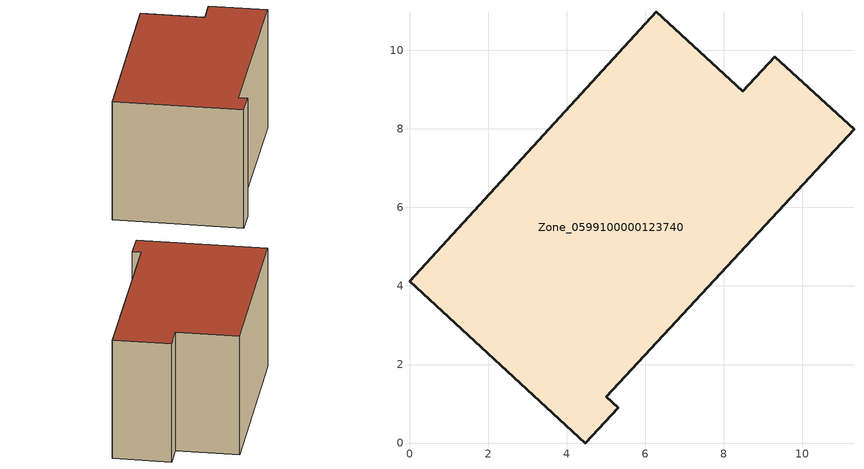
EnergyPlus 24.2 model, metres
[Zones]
Zone_0599100000123740
 floor ground (C_G): 11.32,7.99 5.01,1.18 5.32,0.9 4.48,0 0,4.12 6.29,10.98 8.49,8.96 9.3,9.84 z0
 wall outside (C_F): 4.48,0 5.32,0.9 5.01,1.18 11.32,7.99 9.3,9.84 8.49,8.96 6.29,10.98 0,4.12 4.48,0 z0:6.01
 roof outside (C_R): 5.01,1.18 11.32,7.99 9.3,9.84 8.49,8.96 6.29,10.98 0,4.12 4.48,0 5.32,0.9 z6.01
[BUILDING]
Pand.0599100000123740: North Axis=0; Terrain=City; Loads Convergence Tolerance Value=0.04; Temperature Convergence Tolerance Value=0.4; Solar Distribution=FullExterior; Maximum Number of Warmup Days=25; Minimum Number of Warmup Days=1
[Site:Location]
Rotterdam.The.Hague.AP_ZH_NLD Design_Conditions: Latitude=51.96; Longitude=4.45; Time Zone=1; Elevation=-4.5
[SITE:GROUNDTEMPERATURE:BUILDINGSURFACE]
18, 18, 18, 18, 18, 18, 18, 18, 18, 18, 18, 18
[MATERIAL] Thermal Absorptance=0.9; Solar Absorptance=0.7; Visible Absorptance=0.7
Name | Roughness | Thickness | Conductivity | Density | Specific Heat
G.TI.1975-1991 | MediumSmooth | 0.15 | 0.288461 | 540 | 1210
F.TI.1975-1991 | Rough | 0.3 | 0.230769 | 1920 | 840
R.TI.1975-1991 | MediumRough | 0.2 | 0.153846 | 1500 | 1000
[CONSTRUCTION]
C_G: G.TI.1975-1991
C_F: F.TI.1975-1991
C_R: R.TI.1975-1991
[ZONE]
Zone_0599100000123740: Type=1; Multiplier=1; Ceiling Height=Autocalculate; Volume=Autocalculate; Floor Area=autocalculate; Part of Total Floor Area=Yes
[ZONEINFILTRATION:DESIGNFLOWRATE]
Infil_Zone_0599100000123740: Zone or ZoneList or Space or SpaceList=Zone_0599100000123740; Schedule=AlwaysOn; Design Flow Rate Calculation Method=Flow/Area; Flow Rate per Floor Area=0.003; Constant Term Coefficient=1; Temperature Term Coefficient=0; Velocity Term Coefficient=0; Velocity Squared Term Coefficient=0
[HVACTEMPLATE:ZONE:IDEALLOADSAIRSYSTEM]
Zone_0599100000123740: Maximum Heating Supply Air Temperature=50; Minimum Cooling Supply Air Temperature=13; Maximum Heating Supply Air Humidity Ratio=0.0156; Minimum Cooling Supply Air Humidity Ratio=0.0077; Heating Limit=NoLimit; Cooling Limit=NoLimit; Dehumidification Control Type=ConstantSensibleHeatRatio; Cooling Sensible Heat Ratio=0.7; Dehumidification Setpoint=60; Humidification Control Type=None; Humidification Setpoint=30; Outdoor Air Method=None; Outdoor Air Flow Rate per Person=0.00944; Outdoor Air Flow Rate per Zone Floor Area=0; Outdoor Air Flow Rate per Zone=0; Demand Controlled Ventilation Type=None; Outdoor Air Economizer Type=NoEconomizer; Heat Recovery Type=None; Sensible Heat Recovery Effectiveness=0.7; Latent Heat Recovery Effectiveness=0.65
[ZONECONTROL:THERMOSTAT]
ThermostatControl_Zone_0599100000123740: Zone or ZoneList=Zone_0599100000123740; Control Type Schedule=DualSetpointControlType; Control 1=Thermostat_Zone_0599100000123740; Temperature Difference Between Cutout And Setpoint=0
[THERMOSTATSETPOINT:DUALSETPOINT]
Thermostat_Zone_0599100000123740: Heating Setpoint Temperature Schedule=HeatingSetpoint_Zone_0599100000123740; Cooling Setpoint Temperature Schedule=CoolingSetpoint_Zone_0599100000123740
[SCHEDULE:COMPACT]
HeatingSetpoint_Zone_0599100000123740: Through: 12/31, For: AllDays, Until: 24:00, 21
CoolingSetpoint_Zone_0599100000123740: Through: 12/31, For: AllDays, Until: 24:00, 24
DualSetpointControlType: Through: 12/31, For: AllDays, Until: 24:00, 4
AlwaysOn: Through: 12/31, For: AllDays, Until: 24:00, 1
